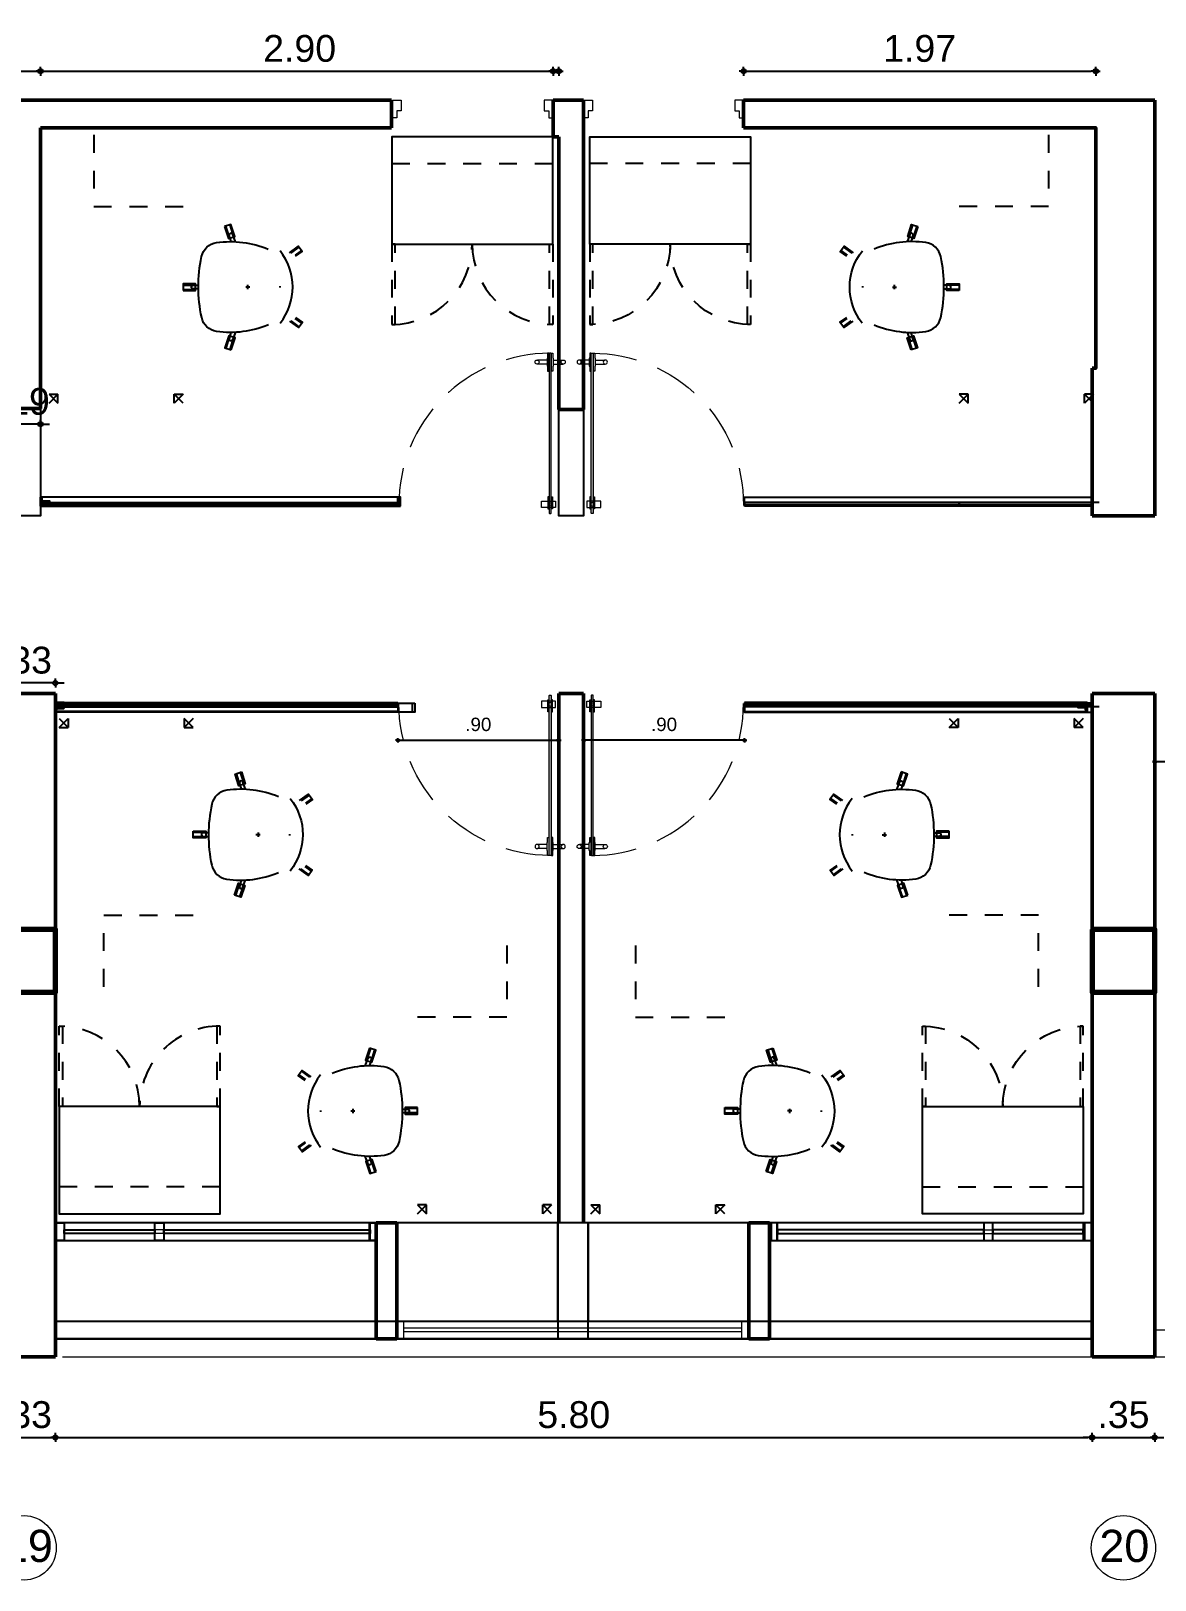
# Model space of a CAD drawing. Header units: millimetres. Extents: x -38 to 179, y -2 to 69.
# Drawn here: x 25.36 to 31.64, y 12.65 to 21.31 of the extents above; entities that cross this region are included whole.
import ezdxf

# ---------------------------------------------------------------- set-up
doc = ezdxf.new("R2010")
doc.units = ezdxf.units.MM
doc.linetypes.add('HIDDEN', pattern=[0.375, 0.25, -0.125])
doc.linetypes.add('HIDDEN2', pattern=[0.1875, 0.125, -0.0625])
doc.layers.get('0').update_dxf_attribs({"color": 255})
for name, color, linetype in [('0.05', 6, 'Continuous'), ('A_MOBILIARIO', 6, 'Continuous'), ('X_COTAS100', 6, 'Continuous'), ('X_COTAS50', 6, 'Continuous')]:
    doc.layers.add(name, color=color, linetype=linetype)
for name, color, linetype, lineweight in [('02 AZUL', 5, 'Continuous', 5), ('05 MAGENTA', 6, 'Continuous', 30), ('06 ROJO', 1, 'Continuous', 50), ('09 LETRA  EJES', 1, 'Continuous', 50), ('10 CIRCULO EJES', 5, 'Continuous', 15), ('12 COLUMNAS', 4, 'Continuous', 70), ('14 ANTEPECHO', 3, 'Continuous', 15), ('15 DIVISIONES LIVS', 3, 'Continuous', 15), ('A_MUEBLES FIJOS', 6, 'Continuous', 5)]:
    doc.layers.add(name, color=color, linetype=linetype, lineweight=lineweight)
doc.styles.get("Standard").update_dxf_attribs({"font": 'arial.ttf'})
doc.styles.add('UNAL PLANEACION', font='arial.ttf')
doc.dimstyles.new('COTAS 100', dxfattribs={"dimscale": 100, "dimtxt": 0.0015, "dimasz": 0.00025, "dimexe": 0, "dimexo": 0.00025, "dimgap": 0.0005, "dimtad": 1, "dimzin": 4, "dimdsep": 46, "dimtxsty": 'UNAL PLANEACION', "dimblk": 'DIMBLK', "dimcen": 1, "dimse1": 1, "dimse2": 1, "dimclrd": 8, "dimclre": 8, "dimclrt": 256, "dimadec": 0, "dimazin": 1, "dimtfac": 1, "dimtix": 1, "dimtmove": 2, "dimatfit": 0, "dimldrblk": 'INDICE', "dimfxl": 1, "dimtolj": 1, "dimtzin": 0, "dimarcsym": 0})
doc.dimstyles.new('COTAS 50', dxfattribs={"dimscale": 50, "dimtxt": 0.0015, "dimasz": 0.00025, "dimexe": 0, "dimexo": 0.00025, "dimgap": 0.001, "dimtad": 1, "dimzin": 4, "dimdsep": 46, "dimtxsty": 'UNAL PLANEACION', "dimblk": 'DIMBLK', "dimcen": 1, "dimse1": 1, "dimse2": 1, "dimclrd": 8, "dimclre": 8, "dimclrt": 256, "dimadec": 0, "dimazin": 1, "dimtfac": 1, "dimtix": 1, "dimtmove": 2, "dimatfit": 0, "dimldrblk": 'INDICE', "dimfxl": 1, "dimtolj": 1, "dimtzin": 0, "dimarcsym": 0})

# ---------------------------------------------------------------- blocks, each defined once
blk = doc.blocks.new('DIMBLK')
for q in [(-1, 0), (0, 1), (1, 0), (0, -1)]:
    blk.add_line((0, 0), q)
blk.add_circle((0, 0), 0.5)
blk = doc.blocks.new('*D117')
at = {"layer": 'Defpoints', "color": 0, "transparency": 16777216}
for p in [(31.3124, 21.0891), (29.3424, 20.7725), (31.3124, 20.7725)]:
    blk.add_point(p, dxfattribs=at)
at = {"layer": 'X_COTAS100', "color": 8, "lineweight": -2, "transparency": 16777216}
blk.add_line((29.3674, 21.0891), (31.2874, 21.0891), dxfattribs=at)
at = {"layer": 'X_COTAS100', "color": 8, "lineweight": -2, "transparency": 16777216, "xscale": 0.025, "yscale": 0.025, "zscale": 0.025, "rotation": 180}
blk.add_blockref('DIMBLK', (29.3424, 21.0891), dxfattribs=at)
at = {"layer": 'X_COTAS100', "color": 8, "lineweight": -2, "transparency": 16777216, "xscale": 0.025, "yscale": 0.025, "zscale": 0.025}
blk.add_blockref('DIMBLK', (31.3124, 21.0891), dxfattribs=at)
at = {"layer": 'X_COTAS100', "transparency": 16777216, "insert": (30.3274, 21.2157), "char_height": 0.15, "attachment_point": 5, "style": 'UNAL PLANEACION'}
blk.add_mtext('\\A1;1.97', dxfattribs=at)
blk = doc.blocks.new('INDICE')
blk.add_line((-0.17, 0), (-1.17, 0))
blk.add_lwpolyline([(-0.52, 0.87), (-0.38, 0.93), (0, 0), (-0.38, -0.93), (-0.52, -0.87), (-0.17, 0)], close=True)
blk = doc.blocks.new('*D118')
at = {"layer": 'Defpoints', "color": 0, "transparency": 16777216}
for p in [(28.3084, 21.0891), (25.4094, 19.2025), (28.3084, 19.2025)]:
    blk.add_point(p, dxfattribs=at)
at = {"layer": 'X_COTAS100', "color": 8, "lineweight": -2, "transparency": 16777216}
blk.add_line((25.4344, 21.0891), (28.2834, 21.0891), dxfattribs=at)
at = {"layer": 'X_COTAS100', "color": 8, "lineweight": -2, "transparency": 16777216, "xscale": 0.025, "yscale": 0.025, "zscale": 0.025, "rotation": 180}
blk.add_blockref('DIMBLK', (25.4094, 21.0891), dxfattribs=at)
at = {"layer": 'X_COTAS100', "color": 8, "lineweight": -2, "transparency": 16777216, "xscale": 0.025, "yscale": 0.025, "zscale": 0.025}
blk.add_blockref('DIMBLK', (28.3084, 21.0891), dxfattribs=at)
at = {"layer": 'X_COTAS100', "transparency": 16777216, "insert": (26.8589, 21.2157), "char_height": 0.15, "attachment_point": 5, "style": 'UNAL PLANEACION'}
blk.add_mtext('\\A1;2.90', dxfattribs=at)
blk = doc.blocks.new('*D121')
at = {"layer": 'Defpoints', "color": 0, "transparency": 16777216}
for p in [(25.1624, 17.6669), (25.1624, 17.6075), (25.4924, 17.6075)]:
    blk.add_point(p, dxfattribs=at)
at = {"layer": 'X_COTAS100', "color": 8, "lineweight": -2, "transparency": 16777216}
for p, q in [((25.1374, 17.6669), (25.1124, 17.6669)), ((25.4924, 17.6669), (25.1624, 17.6669)), ((25.5174, 17.6669), (25.5424, 17.6669))]:
    blk.add_line(p, q, dxfattribs=at)
at = {"layer": 'X_COTAS100', "color": 8, "lineweight": -2, "transparency": 16777216, "xscale": 0.025, "yscale": 0.025, "zscale": 0.025}
blk.add_blockref('DIMBLK', (25.1624, 17.6669), dxfattribs=at)
at = {"layer": 'X_COTAS100', "color": 8, "lineweight": -2, "transparency": 16777216, "xscale": 0.025, "yscale": 0.025, "zscale": 0.025, "rotation": 180}
blk.add_blockref('DIMBLK', (25.4924, 17.6669), dxfattribs=at)
at = {"layer": 'X_COTAS100', "transparency": 16777216, "insert": (25.3274, 17.7935), "char_height": 0.15, "attachment_point": 5, "style": 'UNAL PLANEACION'}
blk.add_mtext('\\A1;.33', dxfattribs=at)
blk = doc.blocks.new('*D122')
at = {"layer": 'Defpoints', "color": 0, "transparency": 16777216}
for p in [(25.2219, 19.2025), (25.4094, 19.2025), (25.2219, 19.1145)]:
    blk.add_point(p, dxfattribs=at)
at = {"layer": 'X_COTAS100', "color": 8, "lineweight": -2, "transparency": 16777216}
for p, q in [((25.1969, 19.1145), (25.1719, 19.1145)), ((25.4094, 19.1145), (25.2219, 19.1145)), ((25.4344, 19.1145), (25.4594, 19.1145))]:
    blk.add_line(p, q, dxfattribs=at)
at = {"layer": 'X_COTAS100', "color": 8, "lineweight": -2, "transparency": 16777216, "xscale": 0.025, "yscale": 0.025, "zscale": 0.025}
blk.add_blockref('DIMBLK', (25.2219, 19.1145), dxfattribs=at)
at = {"layer": 'X_COTAS100', "color": 8, "lineweight": -2, "transparency": 16777216, "xscale": 0.025, "yscale": 0.025, "zscale": 0.025, "rotation": 180}
blk.add_blockref('DIMBLK', (25.4094, 19.1145), dxfattribs=at)
at = {"layer": 'X_COTAS100', "transparency": 16777216, "insert": (25.3157, 19.2411), "char_height": 0.15, "attachment_point": 5, "style": 'UNAL PLANEACION'}
blk.add_mtext('\\A1;.19', dxfattribs=at)
blk = doc.blocks.new('*D123')
at = {"layer": 'Defpoints', "color": 0, "transparency": 16777216}
for p in [(28.2774, 21.0891), (19.2504, 20.7725), (28.2774, 20.7725)]:
    blk.add_point(p, dxfattribs=at)
at = {"layer": 'X_COTAS100', "color": 8, "lineweight": -2, "transparency": 16777216}
blk.add_line((19.2754, 21.0891), (28.2524, 21.0891), dxfattribs=at)
at = {"layer": 'X_COTAS100', "color": 8, "lineweight": -2, "transparency": 16777216, "xscale": 0.025, "yscale": 0.025, "zscale": 0.025, "rotation": 180}
blk.add_blockref('DIMBLK', (19.2504, 21.0891), dxfattribs=at)
at = {"layer": 'X_COTAS100', "color": 8, "lineweight": -2, "transparency": 16777216, "xscale": 0.025, "yscale": 0.025, "zscale": 0.025}
blk.add_blockref('DIMBLK', (28.2774, 21.0891), dxfattribs=at)
at = {"layer": 'X_COTAS100', "transparency": 16777216, "insert": (23.7639, 21.2157), "char_height": 0.15, "attachment_point": 5, "style": 'UNAL PLANEACION'}
blk.add_mtext('\\A1;9.03', dxfattribs=at)
blk = doc.blocks.new('*D76')
at = {"layer": 'Defpoints', "color": 0, "transparency": 16777216}
for p in [(25.1624, 13.8975), (25.4924, 13.8975), (25.4924, 13.4463)]:
    blk.add_point(p, dxfattribs=at)
at = {"layer": 'X_COTAS100', "color": 8, "lineweight": -2, "transparency": 16777216}
for p, q in [((25.1374, 13.4463), (25.1124, 13.4463)), ((25.1624, 13.4463), (25.4924, 13.4463)), ((25.5174, 13.4463), (25.5424, 13.4463))]:
    blk.add_line(p, q, dxfattribs=at)
at = {"layer": 'X_COTAS100', "color": 8, "lineweight": -2, "transparency": 16777216, "xscale": 0.025, "yscale": 0.025, "zscale": 0.025}
blk.add_blockref('DIMBLK', (25.1624, 13.4463), dxfattribs=at)
at = {"layer": 'X_COTAS100', "color": 8, "lineweight": -2, "transparency": 16777216, "xscale": 0.025, "yscale": 0.025, "zscale": 0.025, "rotation": 180}
blk.add_blockref('DIMBLK', (25.4924, 13.4463), dxfattribs=at)
at = {"layer": 'X_COTAS100', "transparency": 16777216, "insert": (25.3274, 13.573), "char_height": 0.15, "attachment_point": 5, "style": 'UNAL PLANEACION'}
blk.add_mtext('\\A1;.33', dxfattribs=at)
blk = doc.blocks.new('*D77')
at = {"layer": 'Defpoints', "color": 0, "transparency": 16777216}
for p in [(25.4924, 14.5475), (31.2924, 13.8975), (31.2924, 13.4463)]:
    blk.add_point(p, dxfattribs=at)
at = {"layer": 'X_COTAS100', "color": 8, "lineweight": -2, "transparency": 16777216}
blk.add_line((25.5174, 13.4463), (31.2674, 13.4463), dxfattribs=at)
at = {"layer": 'X_COTAS100', "color": 8, "lineweight": -2, "transparency": 16777216, "xscale": 0.025, "yscale": 0.025, "zscale": 0.025, "rotation": 180}
blk.add_blockref('DIMBLK', (25.4924, 13.4463), dxfattribs=at)
at = {"layer": 'X_COTAS100', "color": 8, "lineweight": -2, "transparency": 16777216, "xscale": 0.025, "yscale": 0.025, "zscale": 0.025}
blk.add_blockref('DIMBLK', (31.2924, 13.4463), dxfattribs=at)
at = {"layer": 'X_COTAS100', "transparency": 16777216, "insert": (28.3924, 13.5729), "char_height": 0.15, "attachment_point": 5, "style": 'UNAL PLANEACION'}
blk.add_mtext('\\A1;5.80', dxfattribs=at)
blk = doc.blocks.new('*D82')
at = {"layer": 'Defpoints', "color": 0, "transparency": 16777216}
for p in [(31.2924, 13.8975), (31.6424, 13.8975), (31.6424, 13.4463)]:
    blk.add_point(p, dxfattribs=at)
at = {"layer": 'X_COTAS100', "color": 8, "lineweight": -2, "transparency": 16777216}
for p, q in [((31.2674, 13.4463), (31.2424, 13.4463)), ((31.2924, 13.4463), (31.6424, 13.4463)), ((31.6674, 13.4463), (31.6924, 13.4463))]:
    blk.add_line(p, q, dxfattribs=at)
at = {"layer": 'X_COTAS100', "color": 8, "lineweight": -2, "transparency": 16777216, "xscale": 0.025, "yscale": 0.025, "zscale": 0.025}
blk.add_blockref('DIMBLK', (31.2924, 13.4463), dxfattribs=at)
at = {"layer": 'X_COTAS100', "color": 8, "lineweight": -2, "transparency": 16777216, "xscale": 0.025, "yscale": 0.025, "zscale": 0.025, "rotation": 180}
blk.add_blockref('DIMBLK', (31.6424, 13.4463), dxfattribs=at)
at = {"layer": 'X_COTAS100', "transparency": 16777216, "insert": (31.4674, 13.573), "char_height": 0.15, "attachment_point": 5, "style": 'UNAL PLANEACION'}
blk.add_mtext('\\A1;.35', dxfattribs=at)
blk = doc.blocks.new('*D80')
at = {"layer": 'Defpoints', "color": 0, "transparency": 16777216}
for p in [(27.4084, 17.5425), (28.3084, 17.5175), (28.3084, 17.3464)]:
    blk.add_point(p, dxfattribs=at)
at = {"layer": 'X_COTAS50', "color": 8, "lineweight": -2, "transparency": 16777216}
blk.add_line((27.4209, 17.3464), (28.2959, 17.3464), dxfattribs=at)
at = {"layer": 'X_COTAS50', "color": 8, "lineweight": -2, "transparency": 16777216, "xscale": 0.0125, "yscale": 0.0125, "zscale": 0.0125, "rotation": 180}
blk.add_blockref('DIMBLK', (27.4084, 17.3464), dxfattribs=at)
at = {"layer": 'X_COTAS50', "color": 8, "lineweight": -2, "transparency": 16777216, "xscale": 0.0125, "yscale": 0.0125, "zscale": 0.0125}
blk.add_blockref('DIMBLK', (28.3084, 17.3464), dxfattribs=at)
at = {"layer": 'X_COTAS50', "transparency": 16777216, "insert": (27.8584, 17.4347), "char_height": 0.075, "attachment_point": 5, "style": 'UNAL PLANEACION'}
blk.add_mtext('\\A1;.90', dxfattribs=at)
blk = doc.blocks.new('PUERTA VIDRIO ABI')
at = {"true_color": 0xc7c8ca, "transparency": 33554687}
h = blk.add_hatch(color=9, dxfattribs=at)
h.dxf.hatch_style = 1
h.paths.add_polyline_path([(98280.3117, 103097.7468), (98280.3117, 103096.8526), (98280.3128, 103096.8515), (98280.3219, 103096.8515), (98280.3231, 103096.8526), (98280.3231, 103097.7468), (98280.3219, 103097.7479), (98280.3128, 103097.7479)])
at = {"color": 136, "linetype": 'ByBlock'}
for p, q in [((98280.3048, 103097.7223), (98280.3054, 103097.7229)), ((98280.3048, 103097.7223), (98280.3054, 103097.7229)), ((98280.3048, 103097.655), (98280.3048, 103097.7223)), ((98280.3048, 103097.6551), (98280.3048, 103097.7223)), ((98280.3054, 103097.7229), (98280.3105, 103097.7229)), ((98280.3054, 103097.7229), (98280.3105, 103097.7229)), ((98280.3105, 103097.7229), (98280.3105, 103097.6545)), ((98280.3105, 103097.7229), (98280.3105, 103097.6545)), ((98280.3117, 103097.7206), (98280.3105, 103097.7206)), ((98280.3242, 103097.7206), (98280.3231, 103097.7206)), ((98280.3231, 103097.7206), (98280.3242, 103097.7206)), ((98280.3293, 103097.7229), (98280.3242, 103097.7229)), ((98280.3242, 103097.7229), (98280.3242, 103097.6545)), ((98280.3293, 103097.7229), (98280.3242, 103097.7229)), ((98280.3242, 103097.7229), (98280.3242, 103097.6545)), ((98280.3299, 103097.7223), (98280.3293, 103097.7229)), ((98280.3299, 103097.7223), (98280.3293, 103097.7229)), ((98280.3299, 103097.655), (98280.3299, 103097.7223)), ((98280.3299, 103097.6551), (98280.3299, 103097.7223)), ((98280.3054, 103097.6545), (98280.3048, 103097.6551)), ((98280.3054, 103097.6545), (98280.3048, 103097.655)), ((98280.3105, 103097.6545), (98280.3054, 103097.6545)), ((98280.3105, 103097.6545), (98280.3054, 103097.6545)), ((98280.3117, 103097.6568), (98280.3105, 103097.6568)), ((98280.3242, 103097.6568), (98280.3231, 103097.6568)), ((98280.3231, 103097.6568), (98280.3242, 103097.6568)), ((98280.3242, 103097.6545), (98280.3293, 103097.6545)), ((98280.3242, 103097.6545), (98280.3293, 103097.6545)), ((98280.3293, 103097.6545), (98280.3299, 103097.6551)), ((98280.3293, 103097.6545), (98280.3299, 103097.655))]:
    blk.add_line(p, q, dxfattribs=at)
at = {"color": 0, "linetype": 'ByBlock'}
for points in [[(98280.3117, 103097.7468), (98280.3117, 103096.8526), (98280.3128, 103096.8515), (98280.3219, 103096.8515), (98280.3231, 103096.8526), (98280.3231, 103097.7468), (98280.3219, 103097.7479), (98280.3128, 103097.7479)], [(98280.3094, 103096.8516), (98280.3032, 103096.8516), (98280.3032, 103096.8788), (98280.301, 103096.8788), (98280.301, 103096.9244), (98280.3032, 103096.9244), (98280.3032, 103096.9516), (98280.3094, 103096.9516), (98280.3094, 103096.8674)], [(98280.3253, 103096.8516), (98280.3315, 103096.8516), (98280.3315, 103096.8788), (98280.3337, 103096.8788), (98280.3337, 103096.9244), (98280.3315, 103096.9244), (98280.3315, 103096.9516), (98280.3253, 103096.9516), (98280.3253, 103096.8674)]]:
    blk.add_lwpolyline(points, close=True, dxfattribs=at)
at = {"color": 136, "linetype": 'ByBlock'}
blk.add_lwpolyline([(98280.2867, 103097.6797), (98280.2867, 103097.7148), (98280.3651, 103097.7148), (98280.3651, 103097.6797)], close=True, dxfattribs=at)
at = {"color": 0, "linetype": 'ByBlock'}
for points in [[(98280.301, 103096.9131), (98280.2454, 103096.9131)], [(98280.301, 103096.8903), (98280.246, 103096.8903)], [(98280.3337, 103096.9131), (98280.3893, 103096.9131)], [(98280.3337, 103096.8903), (98280.3887, 103096.8903)]]:
    blk.add_lwpolyline(points, dxfattribs=at)
at = {"color": 136, "linetype": 'ByBlock'}
blk.add_circle((98280.3174, 103097.6972), 0.01, dxfattribs=at)
at = {"color": 0, "linetype": 'ByBlock'}
for centre in [(98280.2443, 103096.9016), (98280.3904, 103096.9016)]:
    blk.add_circle(centre, 0.0115, dxfattribs=at)
at = {"color": 8, "linetype": 'HIDDEN'}
blk.add_arc((98280.3174, 103097.6972), 0.8457, 270, 0.30972, dxfattribs=at)
blk = doc.blocks.new('*D81')
at = {"layer": 'Defpoints', "color": 0, "transparency": 16777216}
for p in [(28.4474, 17.5175), (29.3474, 17.5425), (28.4474, 17.3464)]:
    blk.add_point(p, dxfattribs=at)
at = {"layer": 'X_COTAS50', "color": 8, "lineweight": -2, "transparency": 16777216}
blk.add_line((29.3349, 17.3464), (28.4599, 17.3464), dxfattribs=at)
at = {"layer": 'X_COTAS50', "color": 8, "lineweight": -2, "transparency": 16777216, "xscale": 0.0125, "yscale": 0.0125, "zscale": 0.0125, "rotation": 180}
blk.add_blockref('DIMBLK', (28.4474, 17.3464), dxfattribs=at)
at = {"layer": 'X_COTAS50', "color": 8, "lineweight": -2, "transparency": 16777216, "xscale": 0.0125, "yscale": 0.0125, "zscale": 0.0125}
blk.add_blockref('DIMBLK', (29.3474, 17.3464), dxfattribs=at)
at = {"layer": 'X_COTAS50', "transparency": 16777216, "insert": (28.8974, 17.4347), "char_height": 0.075, "attachment_point": 5, "style": 'UNAL PLANEACION'}
blk.add_mtext('\\A1;.90', dxfattribs=at)
blk = doc.blocks.new('MB-ET-150x75')
at = {"layer": 'A_MOBILIARIO', "color": 9, "linetype": 'HIDDEN2', "ltscale": 0.1, "true_color": 0xc7c8ca}
for points in [[(1.45, 0.75), (1.45, 0.7)], [(1.5, 0.75), (1.45, 0.7)], [(1.45, 0.75), (1.5, 0.7)], [(1.5, 0.7), (1.45, 0.7)], [(1.45, 0.05), (1.45, 0)], [(1.5, 0.05), (1.45, 0.05)], [(1.5, 0), (1.45, 0.05)], [(1.45, 0), (1.5, 0.05)]]:
    blk.add_lwpolyline(points, dxfattribs=at)
at = {"layer": 'A_MOBILIARIO', "color": 252, "linetype": 'HIDDEN2', "ltscale": 0.25}
blk.add_lwpolyline([(0, 0.5), (0.4, 0.5), (0.4, 0)], dxfattribs=at)
blk = doc.blocks.new('MB-SO-PM')
at = {"layer": 'A_MOBILIARIO', "color": 252, "ltscale": 0.1}
for points in [[(-0.1721, 0.2665), (-0.199, 0.3035), (-0.229, 0.2816), (-0.1916, 0.2302)], [(-0.2238, 0.2854), (-0.1902, 0.2392)], [(-0.2042, 0.2997), (-0.1782, 0.2639)], [(0.1905, 0.2326), (0.2271, 0.283), (0.1971, 0.3049), (0.1699, 0.2674)], [(0.2023, 0.3011), (0.176, 0.2649)], [(0.2219, 0.2868), (0.1892, 0.2417)], [(-0.3481, -0.1016), (-0.2815, -0.0799)], [(0.3488, -0.0994), (0.2822, -0.0778)], [(-0.3406, -0.1247), (-0.274, -0.103)], [(0.3414, -0.1224), (0.2748, -0.1008)], [(-0.0109, -0.3625), (-0.011, -0.2925)], [(0.0133, -0.3625), (0.0133, -0.2925)]]:
    blk.add_lwpolyline(points, dxfattribs=at)
at = {"layer": 'A_MOBILIARIO'}
for points in [[(-0.0041, 0.1789, -0.001549), (0.0035, 0.1789, -0.001549)], [(0.2116, 0.1144, -0.134915), (0.2486, -0.1748, -0.313815), (0.1708, -0.2585, -0.106624), (-0.1704, -0.2589, -0.313815), (-0.2484, -0.1754, -0.134915), (-0.2121, 0.1139)]]:
    blk.add_lwpolyline(points, format="xyb", dxfattribs=at)
for points in [[(0.0115, 0), (-0.0115, 0)], [(0, 0.0115), (0, -0.0115)]]:
    blk.add_lwpolyline(points, dxfattribs=at)
at = {"layer": 'A_MOBILIARIO', "color": 252, "ltscale": 0.1}
for points in [[(-0.3386, -0.1308), (-0.272, -0.1091), (-0.2835, -0.0738), (-0.3501, -0.0955)], [(0.3508, -0.0932), (0.2842, -0.0716), (0.2728, -0.1069), (0.3394, -0.1285)], [(0.0198, -0.3625), (0.0197, -0.2925), (-0.0174, -0.2925), (-0.0174, -0.3625)]]:
    blk.add_lwpolyline(points, close=True, dxfattribs=at)
for points in [[(-0.254, -0.0943), (-0.289, -0.1039, -1.057066), (-0.293, -0.0853), (-0.2534, -0.0704)], [(0.2534, -0.0702), (0.2949, -0.0858, -1.057066), (0.2872, -0.1032), (0.254, -0.0941)], [(0.0109, -0.2768), (0.0096, -0.3069, -1.057066), (-0.0095, -0.305), (-0.0107, -0.2768)]]:
    blk.add_lwpolyline(points, format="xyb", dxfattribs=at)
blk.add_arc((0, -0.0762), 0.3267, 51.68308, 128.4484, dxfattribs=at)
blk = doc.blocks.new('*U12')
at = {"layer": 'A_MOBILIARIO'}
blk.add_lwpolyline([(0, 0), (0.9, 0), (0.9, 0.6), (0, 0.6)], close=True, dxfattribs=at)
at = {"layer": 'A_MOBILIARIO', "linetype": 'HIDDEN', "ltscale": 0.1}
blk.add_lwpolyline([(0, 0.45), (0.9, 0.45)], dxfattribs=at)
at = {"layer": 'A_MOBILIARIO', "color": 252, "linetype": 'HIDDEN', "ltscale": 0.1}
for points in [[(0, 0), (0, -0.45), (0.018, -0.45), (0.018, 0)], [(0.9, 0), (0.9, -0.45), (0.882, -0.45), (0.882, 0)]]:
    blk.add_lwpolyline(points, close=True, dxfattribs=at)
at = {"layer": 'A_MOBILIARIO', "color": 252, "linetype": 'HIDDEN2'}
for centre, start, end in [((0, 0), 270, 0), ((0.9, 0), 180, 270)]:
    blk.add_arc(centre, 0.45, start, end, dxfattribs=at)
blk = doc.blocks.new('*D116')
at = {"layer": 'Defpoints', "color": 0, "transparency": 16777216}
for p in [(31.6424, 17.4225), (32.5424, 17.4225), (31.6424, 17.2264)]:
    blk.add_point(p, dxfattribs=at)
at = {"layer": 'X_COTAS50', "color": 8, "lineweight": -2, "transparency": 16777216}
blk.add_line((32.5299, 17.2264), (31.6549, 17.2264), dxfattribs=at)
at = {"layer": 'X_COTAS50', "color": 8, "lineweight": -2, "transparency": 16777216, "xscale": 0.0125, "yscale": 0.0125, "zscale": 0.0125, "rotation": 180}
blk.add_blockref('DIMBLK', (31.6424, 17.2264), dxfattribs=at)
at = {"layer": 'X_COTAS50', "color": 8, "lineweight": -2, "transparency": 16777216, "xscale": 0.0125, "yscale": 0.0125, "zscale": 0.0125}
blk.add_blockref('DIMBLK', (32.5424, 17.2264), dxfattribs=at)
at = {"layer": 'X_COTAS50', "transparency": 16777216, "insert": (32.0924, 17.3147), "char_height": 0.075, "attachment_point": 5, "style": 'UNAL PLANEACION'}
blk.add_mtext('\\A1;.90', dxfattribs=at)
blk = doc.blocks.new('ventana fachada uriel gran')
at = {"color": 3}
for points in [[(-0.055, 0.65), (-0.0053, 0.65), (-0.0053, 0.55), (-0.055, 0.55)], [(-0.0053, 0.61), (0.501, 0.61), (0.501, 0.59), (-0.0053, 0.59)], [(0.501, 0.65), (0.551, 0.65), (0.551, 0.55), (0.501, 0.55)], [(0.551, 0.61), (1.706, 0.61), (1.706, 0.59), (0.551, 0.59)], [(1.706, 0.65), (1.74, 0.65), (1.74, 0.55), (1.706, 0.55)]]:
    blk.add_lwpolyline(points, close=True, dxfattribs=at)
blk = doc.blocks.new('ventanas complet onci')
at = {"color": 3}
blk.add_blockref('ventana fachada uriel gran', (-3.94, 0, -1.48), dxfattribs=at)
at = {"color": 3, "xscale": -1}
blk.add_blockref('ventana fachada uriel gran', (1.75, 0, -1.48), dxfattribs=at)

msp = doc.modelspace()

# ---------------------------------------------------------------- linework, layer by layer
for points in [[(25.4924, 13.9975), (31.2924, 13.9975), (31.2924, 14.6475), (25.4924, 14.6475)], [(25.4924, 14.5475), (27.2874, 14.5475), (27.2874, 14.6475), (25.4924, 14.6475)], [(25.4924, 13.9975), (31.2924, 13.9975), (31.2924, 14.6475), (25.4924, 14.6475)], [(27.2874, 14.6475), (27.4024, 14.6475), (27.4024, 13.9975), (27.2874, 13.9975)], [(29.4874, 13.9975), (29.3724, 13.9975), (29.3724, 14.6475), (29.4874, 14.6475)], [(29.4874, 14.5475), (31.2924, 14.5475), (31.2924, 14.6475), (29.4874, 14.6475)], [(31.2924, 13.9975), (25.4924, 13.9975), (25.4924, 14.0975), (31.2924, 14.0975)], [(27.4024, 14.0975), (28.3024, 14.0975), (28.3024, 13.9975), (27.4024, 13.9975)], [(28.4724, 14.0975), (29.3724, 14.0975), (29.3724, 13.9975), (28.4724, 13.9975)]]:
    msp.add_lwpolyline(points, close=True)
at = {"layer": '0.05', "color": 150}
for points in [[(27.4079, 18.6561), (27.4079, 18.7061), (25.4094, 18.7061), (25.4094, 18.6561)], [(25.4594, 18.6561), (25.4094, 18.6561), (25.4094, 18.7061), (25.4144, 18.7061), (25.4194, 18.6861), (25.4594, 18.6861), (25.4594, 18.6761), (25.4194, 18.6761), (25.4194, 18.6661), (25.4594, 18.6661)], [(27.4239, 18.6561), (27.4239, 18.7061), (25.4094, 18.7061), (25.4094, 18.6561)], [(29.3479, 18.6561), (29.3479, 18.7061), (31.2924, 18.7061), (31.2924, 18.6561)], [(27.4879, 17.5538), (27.4879, 17.5038), (25.4894, 17.5038), (25.4894, 17.5538)], [(25.5394, 17.5538), (25.4894, 17.5538), (25.4894, 17.5038), (25.4944, 17.5038), (25.4994, 17.5238), (25.5394, 17.5238), (25.5394, 17.5338), (25.4994, 17.5338), (25.4994, 17.5438), (25.5394, 17.5438)], [(27.5039, 17.5538), (27.5039, 17.5038), (25.4894, 17.5038), (25.4894, 17.5538)], [(27.4079, 17.5575), (27.4079, 17.5075), (25.4924, 17.5075), (25.4924, 17.5575)], [(25.5424, 17.5575), (25.4924, 17.5575), (25.4924, 17.5075), (25.4974, 17.5075), (25.5024, 17.5275), (25.5424, 17.5275), (25.5424, 17.5375), (25.5024, 17.5375), (25.5024, 17.5475), (25.5424, 17.5475)], [(29.3479, 17.5575), (29.3479, 17.5075), (31.2634, 17.5075), (31.2634, 17.5575)], [(29.3479, 17.5538), (29.3479, 17.5038), (31.2924, 17.5038), (31.2924, 17.5538)], [(31.2134, 17.5575), (31.2634, 17.5575), (31.2634, 17.5075), (31.2584, 17.5075), (31.2534, 17.5275), (31.2134, 17.5275), (31.2134, 17.5375), (31.2534, 17.5375), (31.2534, 17.5475), (31.2134, 17.5475)]]:
    msp.add_lwpolyline(points, close=True, dxfattribs=at)
at = {"layer": '0.05', "color": 6}
for points in [[(25.4238, 18.6761), (26.2079, 18.6761), (26.2079, 18.6661), (25.4238, 18.6661), (25.4238, 18.6761)], [(26.2079, 18.6761), (27.4079, 18.6761), (27.4079, 18.6661), (26.2079, 18.6661), (26.2079, 18.6761)], [(30.5479, 18.6761), (29.3479, 18.6761), (29.3479, 18.6661), (30.5479, 18.6661), (30.5479, 18.6761)], [(31.332, 18.6761), (30.5479, 18.6761), (30.5479, 18.6661), (31.2924, 18.6661), (31.2924, 18.6761)], [(25.5038, 17.5338), (26.2879, 17.5338), (26.2879, 17.5438), (25.5038, 17.5438), (25.5038, 17.5338)], [(25.5385, 17.5375), (26.2079, 17.5375), (26.2079, 17.5475), (25.5059, 17.5475), (25.5059, 17.5375)], [(26.2079, 17.5375), (27.4079, 17.5375), (27.4079, 17.5475), (26.2079, 17.5475), (26.2079, 17.5375)], [(26.2079, 17.5338), (27.4079, 17.5338), (27.4079, 17.5438), (26.2079, 17.5438), (26.2079, 17.5338)], [(30.5479, 17.5375), (29.3479, 17.5375), (29.3479, 17.5475), (30.5479, 17.5475), (30.5479, 17.5375)], [(30.5479, 17.5338), (29.3479, 17.5338), (29.3479, 17.5438), (30.5479, 17.5438), (30.5479, 17.5338)], [(31.2173, 17.5375), (30.5479, 17.5375), (30.5479, 17.5475), (31.2499, 17.5475), (31.2499, 17.5375)], [(31.332, 17.5338), (30.5479, 17.5338), (30.5479, 17.5438), (31.2924, 17.5438), (31.2924, 17.5338)]]:
    msp.add_lwpolyline(points, dxfattribs=at)
at = {"layer": '02 AZUL'}
for p, q in [((25.5421, 14.5475), (25.5421, 14.6475)), ((29.5274, 14.5475), (29.5274, 14.6475)), ((31.2534, 14.5475), (31.2534, 14.6475)), ((27.2474, 14.6075), (25.5421, 14.6075)), ((27.2474, 14.5875), (25.5421, 14.5875)), ((29.5274, 14.6075), (31.2534, 14.6075)), ((29.5274, 14.5875), (31.2534, 14.5875)), ((27.4424, 13.9975), (27.4424, 14.0975)), ((29.3324, 14.0575), (27.4424, 14.0575)), ((29.3324, 13.9975), (29.3324, 14.0975)), ((29.3324, 14.0375), (27.4424, 14.0375))]:
    msp.add_line(p, q, dxfattribs=at)
for points in [[(27.3774, 20.9275), (27.4274, 20.9275), (27.4274, 20.8675), (27.4024, 20.8675), (27.4024, 20.8275), (27.3774, 20.8275)], [(28.2774, 20.9275), (28.2274, 20.9275), (28.2274, 20.8675), (28.2524, 20.8675), (28.2524, 20.8275), (28.2774, 20.8275)], [(28.4474, 20.9275), (28.4974, 20.9275), (28.4974, 20.8675), (28.4724, 20.8675), (28.4724, 20.8275), (28.4474, 20.8275)], [(29.3424, 20.9275), (29.2924, 20.9275), (29.2924, 20.8675), (29.3174, 20.8675), (29.3174, 20.8275), (29.3424, 20.8275)]]:
    msp.add_lwpolyline(points, dxfattribs=at)
at = {"layer": '02 AZUL', "ltscale": 0.1}
msp.add_lwpolyline([(27.2474, 14.5875), (27.2474, 14.5475), (27.2474, 14.6475)], dxfattribs=at)
at = {"layer": '05 MAGENTA'}
for p, q in [((28.3024, 14.0975), (28.3024, 14.6475)), ((28.4724, 14.0975), (28.4724, 14.6475))]:
    msp.add_line(p, q, dxfattribs=at)
at = {"layer": '06 ROJO'}
for p, q in [((22.1468, 20.9275), (27.3724, 20.9275)), ((27.3724, 20.9275), (27.3724, 20.7725)), ((28.2774, 20.9275), (28.2774, 20.7225)), ((28.2774, 20.9275), (28.4474, 20.9275)), ((28.4474, 20.9275), (28.4474, 19.1975)), ((29.3424, 20.9275), (31.6424, 20.9275)), ((29.3424, 20.9275), (29.3424, 20.7725)), ((31.6424, 18.6025), (31.6424, 20.9275)), ((25.4094, 20.7725), (27.3724, 20.7725)), ((25.4094, 19.2025), (25.4094, 20.7725)), ((28.3084, 20.7225), (28.3084, 19.1975)), ((29.3424, 20.7725), (31.2924, 20.7725)), ((31.2924, 18.6025), (31.2924, 19.4275)), ((25.2219, 19.2025), (25.4094, 19.2025)), ((28.3084, 19.1975), (28.4474, 19.1975)), ((25.1624, 17.6075), (25.4924, 17.6075)), ((25.4924, 16.2875), (25.4924, 17.6075)), ((28.3084, 17.6075), (28.3084, 14.6475)), ((28.3084, 17.6075), (28.4474, 17.6075)), ((28.4474, 17.6075), (28.4474, 14.6475)), ((31.2924, 16.2875), (31.2924, 17.6075)), ((31.6424, 15.9525), (31.6424, 17.6075)), ((25.4924, 13.8975), (25.4924, 15.9375)), ((31.2924, 13.8975), (31.2924, 15.9375)), ((31.6424, 13.8975), (31.6424, 15.9375)), ((27.2874, 13.9975), (27.2874, 14.6475)), ((27.2874, 14.6475), (27.4024, 14.6475)), ((27.4024, 13.9975), (27.4024, 14.6475)), ((29.3724, 14.6475), (29.4874, 14.6475)), ((29.3724, 13.9975), (29.3724, 14.6475)), ((29.4874, 13.9975), (29.4874, 14.6475)), ((27.2874, 13.9975), (27.4024, 13.9975)), ((29.3724, 13.9975), (29.4874, 13.9975)), ((25.1624, 13.8975), (25.4924, 13.8975)), ((31.2924, 13.8975), (31.6424, 13.8975))]:
    msp.add_line(p, q, dxfattribs=at)
for points in [[(28.3084, 20.7225), (28.2774, 20.7225)], [(31.2924, 20.7725), (31.3124, 20.7725), (31.3124, 19.4275), (31.2924, 19.4275)], [(31.6424, 18.6025), (31.2924, 18.6025)], [(31.6424, 17.6075), (31.2924, 17.6075)]]:
    msp.add_lwpolyline(points, dxfattribs=at)
at = {"layer": '10 CIRCULO EJES'}
for centre in [(25.3174, 12.8286), (31.4674, 12.8286)]:
    msp.add_circle(centre, 0.18, dxfattribs=at)
at = {"layer": '12 COLUMNAS'}
for points in [[(25.1624, 16.2875), (25.1624, 15.9375), (25.4924, 15.9375), (25.4924, 16.2875)], [(31.2924, 16.2875), (31.2924, 15.9375), (31.6424, 15.9375), (31.6424, 16.2875)]]:
    msp.add_lwpolyline(points, close=True, dxfattribs=at)
at = {"layer": '14 ANTEPECHO'}
for p, q in [((27.2874, 14.6475), (25.4924, 14.6475)), ((29.4874, 14.6475), (31.2924, 14.6475)), ((27.2874, 14.5475), (25.4924, 14.5475)), ((29.4874, 14.5475), (31.2924, 14.5475)), ((29.3724, 14.0975), (27.4024, 14.0975)), ((31.6424, 14.0475), (37.4424, 14.0475)), ((29.3724, 13.9975), (27.4024, 13.9975)), ((25.5324, 13.8975), (31.2924, 13.8975)), ((31.6424, 13.8975), (37.4424, 13.8975))]:
    msp.add_line(p, q, dxfattribs=at)
at = {"layer": '15 DIVISIONES LIVS'}
msp.add_line((27.3874, 14.6475), (29.3874, 14.6475), dxfattribs=at)
at = {"layer": 'X_COTAS50'}
for points in [[(25.2219, 19.2025), (25.4094, 19.2025), (25.4094, 18.6025), (25.2219, 18.6025)], [(28.3084, 19.1975), (28.4474, 19.1975), (28.4474, 18.6025), (28.3084, 18.6025)]]:
    msp.add_lwpolyline(points, close=True, dxfattribs=at)

# ---------------------------------------------------------------- block references
at = {"color": 3}
msp.add_blockref('ventanas complet onci', (29.4874, 13.9975, 2.3), dxfattribs=at)
at = {"layer": 'A_MOBILIARIO', "xscale": -1}
for name, p, rotation in [('MB-ET-150x75', (26.2069, 20.7325), 90), ('MB-SO-PM', (30.1864, 19.8818), 90), ('MB-ET-150x75', (30.4924, 15.9675), 270), ('MB-SO-PM', (26.6259, 16.8181), 270), ('MB-ET-150x75', (29.2374, 16.1975), 90), ('*U12', (30.3424, 15.2975), 180), ('MB-SO-PM', (29.5999, 15.2725), 270)]:
    msp.add_blockref(name, p, dxfattribs=dict(at, rotation=rotation))
at = {"layer": 'A_MOBILIARIO'}
msp.add_blockref('*U12', (27.3744, 20.1225), dxfattribs=at)
at = {"layer": 'A_MOBILIARIO', "xscale": -1}
msp.add_blockref('*U12', (29.3814, 20.1225), dxfattribs=at)
at = {"layer": 'A_MOBILIARIO'}
for name, p, rotation in [('MB-ET-150x75', (30.5489, 20.7325), 270), ('MB-SO-PM', (26.5694, 19.8818), 270), ('MB-ET-150x75', (26.2634, 15.9675), 90.00000000000001), ('MB-SO-PM', (30.1299, 16.8181), 90.00000000000001), ('MB-ET-150x75', (27.5184, 16.1975), 270), ('*U12', (26.4134, 15.2975), 180), ('MB-SO-PM', (27.1559, 15.2725), 90.00000000000001)]:
    msp.add_blockref(name, p, dxfattribs=dict(at, rotation=rotation))
at = {"layer": 'A_MUEBLES FIJOS', "rotation": 180}
msp.add_blockref('PUERTA VIDRIO ABI', (98308.5776, 103116.3634), dxfattribs=at)
at = {"layer": 'A_MUEBLES FIJOS', "xscale": -1, "rotation": 180}
msp.add_blockref('PUERTA VIDRIO ABI', (-98251.8218, 103116.3634), dxfattribs=at)
at = {"layer": 'A_MUEBLES FIJOS', "xscale": -1}
msp.add_blockref('PUERTA VIDRIO ABI', (98308.5777, -103080.1498), dxfattribs=at)
at = {"layer": 'A_MUEBLES FIJOS'}
msp.add_blockref('PUERTA VIDRIO ABI', (-98251.8218, -103080.1498), dxfattribs=at)

# ---------------------------------------------------------------- texts
at = {"layer": '09 LETRA  EJES', "char_height": 0.18, "width": 0.096169, "attachment_point": 1}
for s, insert in [('19', (25.1988, 12.9296)), ('20', (31.3324, 12.9296))]:
    msp.add_mtext(s, dxfattribs=dict(at, insert=insert))

# ---------------------------------------------------------------- dimensions: what is measured, and where the dimension line sits
at = {"layer": 'X_COTAS100'}
for base, p1, p2, picture, middle in [((28.2774, 21.0891), (19.2504, 20.7725), (28.2774, 20.7725), '*D123', (23.7639, 21.2157)), ((28.3084, 21.0891), (25.4094, 19.2025), (28.3084, 19.2025), '*D118', (26.8589, 21.2157)), ((31.3124, 21.0891), (29.3424, 20.7725), (31.3124, 20.7725), '*D117', (30.3274, 21.2157)), ((25.2219, 19.1145), (25.4094, 19.2025), (25.2219, 19.2025), '*D122', (25.3157, 19.2411)), ((25.1624, 17.6669), (25.4924, 17.6075), (25.1624, 17.6075), '*D121', (25.3274, 17.7935)), ((31.2924, 13.4463), (25.4924, 14.5475), (31.2924, 13.8975), '*D77', (28.3924, 13.5729)), ((25.4924, 13.4463), (25.1624, 13.8975), (25.4924, 13.8975), '*D76', (25.3274, 13.573)), ((31.6424, 13.4463), (31.2924, 13.8975), (31.6424, 13.8975), '*D82', (31.4674, 13.573))]:
    dim = msp.add_linear_dim(base=base, p1=p1, p2=p2, dimstyle='COTAS 100', dxfattribs=at)
    dim.commit()
    dim.dimension.update_dxf_attribs({"geometry": picture, "text_midpoint": middle})
at = {"layer": 'X_COTAS50'}
dim = msp.add_linear_dim(base=(28.3084, 17.3464), p1=(27.4084, 17.5425), p2=(28.3084, 17.5175), angle=180, dimstyle='COTAS 50', dxfattribs=at)
dim.commit()
dim.dimension.update_dxf_attribs({"geometry": '*D80', "text_midpoint": (27.8584, 17.4347)})
for base, p1, p2, picture, middle in [((28.4474, 17.3464), (29.3474, 17.5425), (28.4474, 17.5175), '*D81', (28.8974, 17.4347)), ((31.6424, 17.2264), (32.5424, 17.4225), (31.6424, 17.4225), '*D116', (32.0924, 17.3147))]:
    dim = msp.add_linear_dim(base=base, p1=p1, p2=p2, dimstyle='COTAS 50', dxfattribs=at)
    dim.commit()
    dim.dimension.update_dxf_attribs({"geometry": picture, "text_midpoint": middle})

doc.saveas('drawing.dxf')
